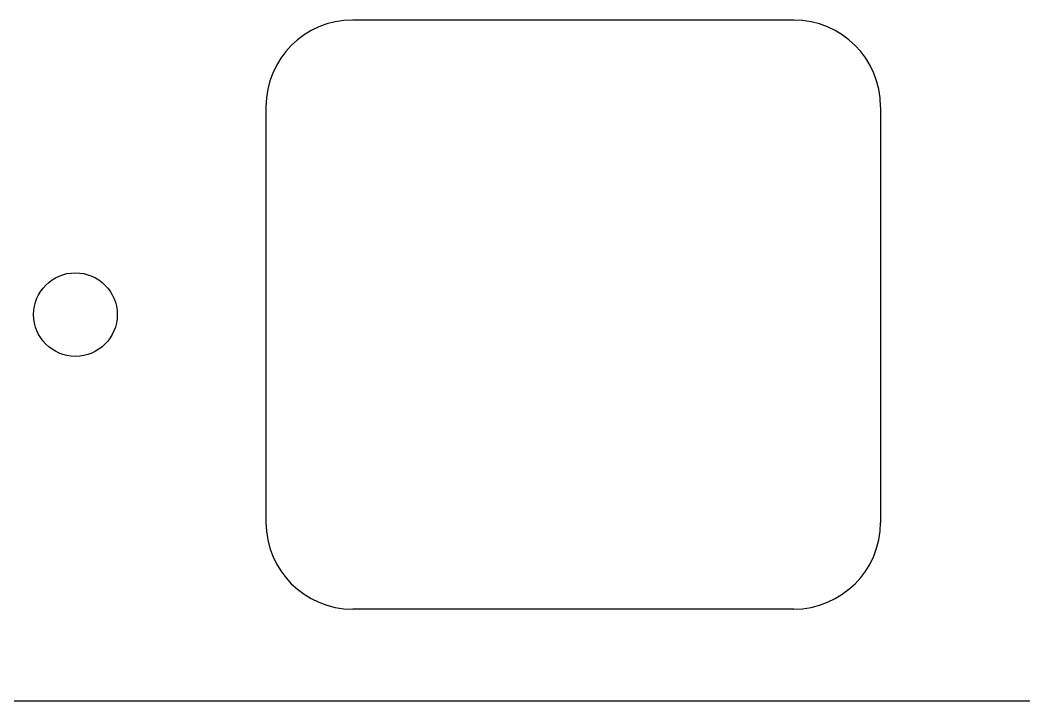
# Model space of a CAD drawing. Header units: millimetres. Extents: x -9 to 276, y -90 to 14.
# Drawn here: x 15.35 to 39.36, y -85.45 to -69.15 of the extents above; entities that cross this region are included whole.
import ezdxf

# ---------------------------------------------------------------- set-up
doc = ezdxf.new("R2010")
doc.units = ezdxf.units.MM
doc.layers.add('BLACK', color=7, linetype='CONTINUOUS')

msp = doc.modelspace()

# ---------------------------------------------------------------- linework, layer by layer
at = {"layer": 'BLACK', "linetype": 'Continuous'}
for p, q in [((33.85145, -69.15205), (23.301449, -69.15205)), ((21.22645, -71.22705), (21.22645, -81.177051)), ((35.92645, -71.22705), (35.92645, -81.17705)), ((33.85145, -83.25205), (23.30145, -83.25205)), ((15.023245, -85.45), (16.024616, -85.45)), ((16.024616, -85.45), (16.793352, -85.45)), ((16.793352, -85.45), (17.761063, -85.45)), ((17.761063, -85.45), (18.92775, -85.45)), ((18.92775, -85.45), (19.58571, -85.45)), ((19.58571, -85.45), (20.293413, -85.45)), ((20.293413, -85.45), (21.05086, -85.45)), ((21.05086, -85.45), (21.448238, -85.45)), ((21.448238, -85.45), (21.65159, -85.45)), ((21.65159, -85.45), (21.858052, -85.45)), ((21.858052, -85.45), (21.966624, -85.45)), ((21.966624, -85.45), (22.075196, -85.45)), ((22.075196, -85.45), (22.29234, -85.45)), ((22.29234, -85.45), (22.726628, -85.45)), ((22.726628, -85.45), (23.160916, -85.45)), ((23.160916, -85.45), (23.595205, -85.45)), ((23.595205, -85.45), (24.463781, -85.45)), ((24.463781, -85.45), (25.332357, -85.45)), ((25.332357, -85.45), (27.06951, -85.45)), ((27.06951, -85.45), (28.806663, -85.45)), ((28.806663, -85.45), (30.543816, -85.45)), ((30.543816, -85.45), (32.280969, -85.45)), ((32.280969, -85.45), (35.755274, -85.45)), ((35.755274, -85.45), (39.22958, -85.45)), ((39.22958, -85.45), (42.703886, -85.45))]:
    msp.add_line(p, q, dxfattribs=at)
at = {"layer": 'BLACK'}
msp.add_circle((16.6702, -76.20205), 1, dxfattribs=at)
for centre, radius, start, end in [((23.301454, -71.227054), 2.075004, 90.0001381, 179.9998896), ((33.85145, -71.22705), 2.075, 0, 90), ((23.301452, -81.177048), 2.075002, 180.0000828, 269.9999448), ((33.85145, -81.17705), 2.075, 270, 0)]:
    msp.add_arc(centre, radius, start, end, dxfattribs=at)

doc.saveas('drawing.dxf')
